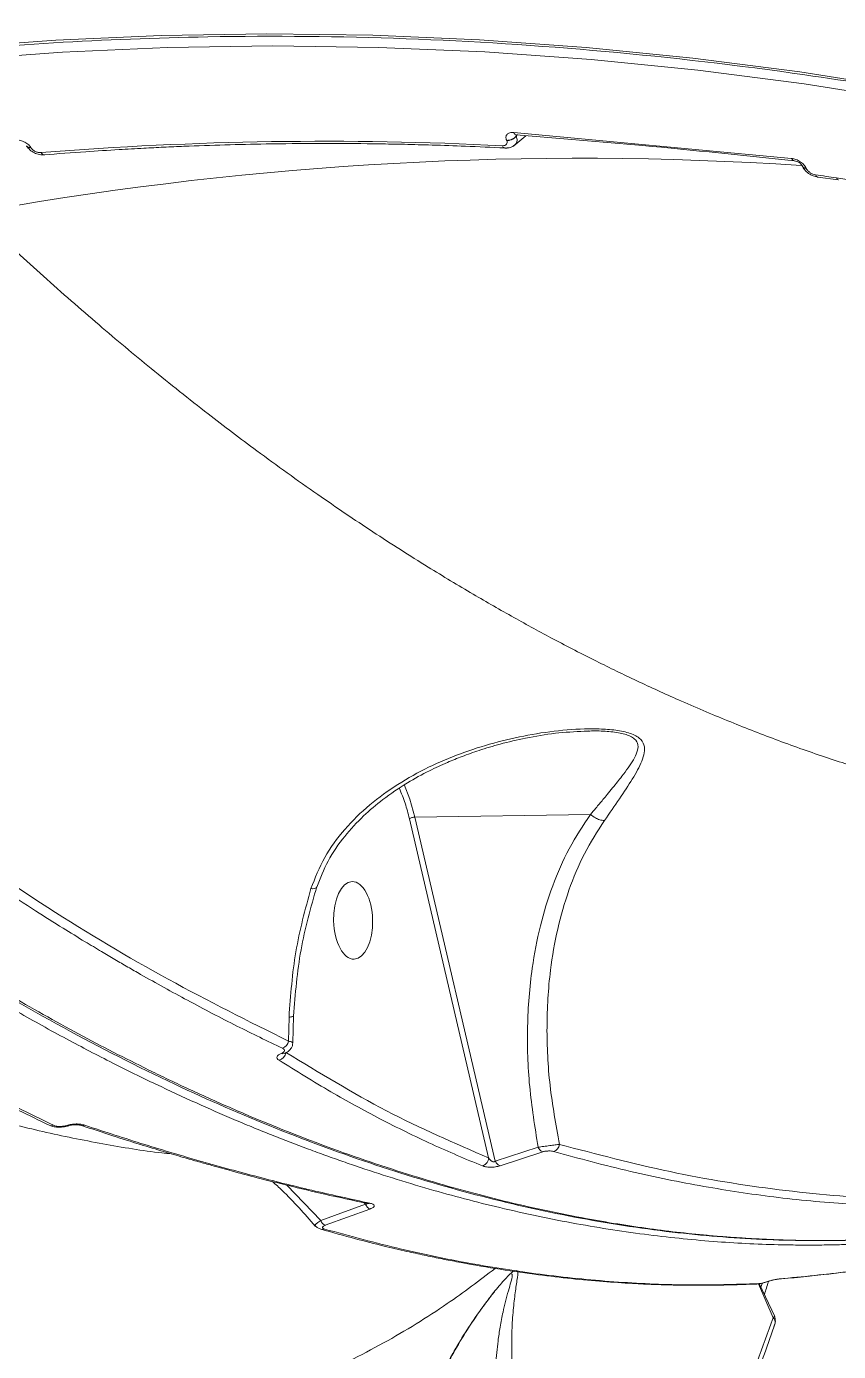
# Model space of a CAD drawing. Header units: millimetres. Extents: x -5609 to 5139, y -3980 to 3221.
# Drawn here: x 2382.1 to 2479.6, y 654.7 to 813.9 of the extents above; entities that cross this region are included whole.
import ezdxf

# ---------------------------------------------------------------- set-up
doc = ezdxf.new("R2010")
doc.units = ezdxf.units.MM
doc.layers.add('DIKOM_ОБЪЕКТ', color=7, linetype='Continuous')
doc.layers.add('DIKOM_РАЗМЕР_ОБЪЕКТА', color=7, linetype='Continuous')

# ---------------------------------------------------------------- blocks, each defined once
blk = doc.blocks.new('A$Cc336a1e3')
at = {"color": 7, "linetype": 'Continuous', "lineweight": 15}
for p, q in [((5260.78, 2074.06), (5294.14, 2070.95)), ((5261.07, 2073.79), (5261.08, 2073.78)), ((5202.26, 2072.44), (5202.27, 2072.42)), ((5202.78, 2072.27), (5202.79, 2072.25)), ((5259.75, 2072.2), (5259.93, 2072.2)), ((5259.93, 2073.1), (5259.93, 2073.12)), ((5260.8, 2072.46), (5262.25, 2073.68)), ((5261.1, 2073.63), (5261.09, 2073.65)), ((5295.41, 2070.08), (5295.41, 2070.06)), ((5295.91, 2069.77), (5295.91, 2069.75)), ((5297.27, 2068.71), (5299.78, 2068.36)), ((5269.25, 2002.15), (5269.76, 2002.19)), ((5269.25, 2002.15), (5269.73, 2002.16)), ((5257.76, 1950.89), (5248.25, 1991.63)), ((5248.91, 1991.83), (5269.99, 1992.15)), ((5248.91, 1991.83), (5258.56, 1950.51)), ((5233.79, 1967.8), (5233.74, 1964.92)), ((5234.25, 1964.71), (5234.32, 1967.93)), ((5263.71, 1952.18), (5258.56, 1950.51)), ((5264.27, 1951.62), (5259.14, 1949.95)), ((5242.97, 1945.32), (5237.6, 1943.36)), ((5243.51, 1944.75), (5238.15, 1942.8)), ((5292.12, 1931.83), (5290.27, 1935.8)), ((5292.66, 1936.36), (5292.44, 1936.31))]:
    blk.add_line(p, q, dxfattribs=at)
at = {"color": 8, "linetype": 'Continuous', "lineweight": 15}
for p, q in [((5261.09, 2073.65), (5261.25, 2073.84)), ((5237.6, 1943.36), (5233.51, 1947.62)), ((5242.97, 1945.32), (5242.83, 1945.49)), ((5290.19, 1935.77), (5291.95, 1931.7)), ((5290.64, 1935.87), (5290.47, 1935.37))]:
    blk.add_line(p, q, dxfattribs=at)
at = {"color": 7, "linetype": 'Continuous', "lineweight": 15, "flags": 128}
for points in [[(5359.29, 2067.58), (5346.5, 2071.05), (5333.69, 2074.17), (5320.85, 2076.92), (5308, 2079.31), (5295.15, 2081.33), (5282.3, 2082.98), (5269.47, 2084.27), (5256.66, 2085.19), (5243.87, 2085.74), (5231.13, 2085.92), (5218.43, 2085.73), (5205.79, 2085.17), (5193.22, 2084.24), (5180.71, 2082.94), (5168.28, 2081.28), (5155.95, 2079.25), (5143.7, 2076.85), (5131.57, 2074.09), (5119.54, 2070.96), (5107.64, 2067.48), (5095.86, 2063.64)], [(5359.62, 2066.19), (5346.87, 2069.65), (5334.09, 2072.76), (5321.3, 2075.5), (5308.49, 2077.88), (5295.67, 2079.89), (5282.87, 2081.55), (5270.07, 2082.83), (5257.3, 2083.74), (5244.55, 2084.29), (5231.85, 2084.47), (5219.19, 2084.28), (5206.59, 2083.72), (5194.05, 2082.8), (5181.58, 2081.5), (5169.19, 2079.84), (5156.89, 2077.82), (5144.69, 2075.43), (5132.58, 2072.67), (5120.6, 2069.56), (5108.73, 2066.09), (5096.98, 2062.26)]]:
    blk.add_lwpolyline(points, dxfattribs=at)
at = {"color": 8, "linetype": 'Continuous', "lineweight": 15, "flags": 128}
blk.add_lwpolyline([(5247.63, 1995.74), (5248.3, 1993.98), (5248.91, 1991.83)], dxfattribs=at)
at = {"color": 8, "linetype": 'Continuous', "lineweight": 15}
for centre, radius, start, end in [((5202.66, 2072.77), 0.513, 219.1628, 282.9886), ((5202.67, 2072.75), 0.514, 219.1248, 282.976), ((5259.86, 2072.65), 0.471, 201.2635, 249.4033), ((5268.72, 1664.54), 406.43, 86.2496, 100.0485), ((5295.92, 2070.35), 0.584, 208.0319, 268.4162), ((5295.93, 2070.33), 0.583, 207.8056, 268.4297), ((5233.06, 1963.84), 0.437, 245.5445, 287.875), ((5205.24, 1955.38), 0.618, 247.1251, 293.0731), ((5243.27, 1945.94), 0.529, 251.2418, 294.9023), ((5237.81, 1942.95), 0.645, 251.8698, 292.5647), ((5289.85, 1936.41), 0.682, 261.9866, 292.2253), ((5291.32, 1931.14), 0.845, 353.2543, 42.0696)]:
    blk.add_arc(centre, radius, start, end, dxfattribs=at)
at = {"color": 7, "linetype": 'Continuous', "lineweight": 15}
for centre, radius, start, end in [((5238.04, 1649.38), 423.63, 87.1076, 94.6069), ((5259.77, 2072.48), 0.283, 255.2639, 272.6973), ((5236.79, 1626.44), 446.61, 81.9223, 82.2483), ((5232.57, 1965.17), 1.19, 290.9477, 347.5355), ((5232.27, 1963.74), 1.16, 285.6212, 351.1045), ((5265.18, 1952.67), 1.09, 290.7775, 352.1302), ((5238.6, 1943.78), 1.08, 202.6772, 245.2757), ((5291.43, 1931.14), 0.738, 322.834, 352.1792)]:
    blk.add_arc(centre, radius, start, end, dxfattribs=at)
blk.add_ellipse((5241.49, 1979.42), major_axis=(-0.12, 4.66), ratio=0.503355, dxfattribs=at)
for points, knots in [([(5096.32, 2063.35), (5097.89, 2063.88), (5100.77, 2064.86), (5104.72, 2066.14), (5107.9, 2067.13), (5110.5, 2067.93), (5115.08, 2069.3), (5124.36, 2071.93), (5137.95, 2075.31), (5153.6, 2078.54), (5169.76, 2081.26), (5187.05, 2083.44), (5205.47, 2084.96), (5225.73, 2085.75), (5247.82, 2085.54), (5271.73, 2084.01), (5293, 2081.52), (5311.57, 2078.53), (5323.67, 2076.15), (5331.98, 2074.32), (5336.38, 2073.32), (5340.25, 2072.39), (5344.03, 2071.46), (5348.2, 2070.39), (5353.47, 2068.99), (5357.35, 2067.9), (5359.47, 2067.3)], [0, 0, 0, 0, 0.019188, 0.035162, 0.047913, 0.057571, 0.066531, 0.103036, 0.168829, 0.227573, 0.286318, 0.356251, 0.426185, 0.49612, 0.585125, 0.67413, 0.763137, 0.821885, 0.880633, 0.897867, 0.914468, 0.929658, 0.941078, 0.956617, 0.976264, 1, 1, 1, 1]), ([(5259.93, 2073.12), (5259.9, 2073.19), (5259.85, 2073.33), (5259.83, 2073.58), (5259.95, 2073.85), (5260.28, 2074.06), (5260.61, 2074.06), (5260.78, 2074.06)], [0, 0, 0, 0, 0.125528, 0.251202, 0.500877, 0.750449, 1, 1, 1, 1]), ([(5200.84, 2073.17), (5201.02, 2073.17), (5201.36, 2073.17), (5201.94, 2072.98), (5202.36, 2072.72), (5202.63, 2072.47), (5202.73, 2072.33), (5202.78, 2072.27)], [0, 0, 0, 0, 0.249624, 0.499132, 0.748854, 0.874454, 1, 1, 1, 1]), ([(5202.27, 2072.42), (5202.4, 2072.27), (5202.64, 2071.96), (5203.2, 2071.6), (5203.83, 2071.38), (5204.23, 2071.37), (5204.43, 2071.37)], [0, 0, 0, 0, 0.250194, 0.500545, 0.750639, 1, 1, 1, 1]), ([(5204.02, 2071.65), (5203.91, 2071.65), (5203.68, 2071.65), (5203.32, 2071.78), (5202.99, 2071.99), (5202.86, 2072.16), (5202.79, 2072.25)], [0, 0, 0, 0, 0.249789, 0.49975, 0.749836, 1, 1, 1, 1]), ([(5204.35, 2071.38), (5206.02, 2071.51), (5209.03, 2071.74), (5213.03, 2071.99), (5216.15, 2072.17), (5218.75, 2072.3), (5223.64, 2072.51), (5229.83, 2072.69), (5237.17, 2072.76), (5241.85, 2072.74), (5245.3, 2072.69), (5247.9, 2072.64), (5251.2, 2072.55), (5255.21, 2072.42), (5258.12, 2072.28), (5259.69, 2072.21)], [0, 0, 0, 0, 0.091662, 0.164477, 0.218437, 0.261744, 0.305946, 0.484371, 0.59812, 0.703087, 0.737353, 0.78402, 0.843356, 0.915353, 1, 1, 1, 1]), ([(5259.93, 2073.1), (5259.96, 2073.01), (5260.02, 2072.84), (5259.93, 2072.63), (5259.73, 2072.49), (5259.53, 2072.48), (5259.42, 2072.48)], [0, 0, 0, 0, 0.250572, 0.500802, 0.750802, 1, 1, 1, 1]), ([(5259.93, 2073.12), (5260.03, 2073.12), (5260.24, 2073.12), (5260.57, 2073.24), (5260.88, 2073.41), (5261.02, 2073.57), (5261.09, 2073.65)], [0, 0, 0, 0, 0.242465, 0.500121, 0.757767, 1, 1, 1, 1]), ([(5261.1, 2073.63), (5261.03, 2073.55), (5260.89, 2073.4), (5260.58, 2073.22), (5260.24, 2073.1), (5260.04, 2073.1), (5259.93, 2073.1)], [0, 0, 0, 0, 0.242271, 0.499959, 0.757655, 1, 1, 1, 1]), ([(5259.93, 2072.2), (5259.97, 2072.21), (5260.13, 2072.21), (5260.39, 2072.27), (5260.69, 2072.39), (5260.85, 2072.52), (5260.93, 2072.58)], [0, 0, 0, 0, 0.121985, 0.405428, 0.697499, 1, 1, 1, 1]), ([(5261.09, 2073.78), (5266.16, 2073.37), (5277.35, 2072.46), (5288.41, 2071.3), (5294.46, 2070.67)], [0, 0, 0, 0, 0.452482, 1, 1, 1, 1]), ([(5294.14, 2070.95), (5294.32, 2070.92), (5294.67, 2070.85), (5295.21, 2070.57), (5295.58, 2070.25), (5295.8, 2069.98), (5295.87, 2069.84), (5295.91, 2069.77)], [0, 0, 0, 0, 0.249542, 0.499108, 0.748821, 0.874477, 1, 1, 1, 1]), ([(5294.45, 2070.67), (5294.55, 2070.65), (5294.71, 2070.62), (5294.91, 2070.53), (5295.05, 2070.45), (5295.17, 2070.36), (5295.28, 2070.27), (5295.36, 2070.17), (5295.39, 2070.11), (5295.41, 2070.08)], [0, 0, 0, 0, 0.261802, 0.390082, 0.516815, 0.640595, 0.762639, 0.882375, 1, 1, 1, 1]), ([(5295.41, 2070.06), (5295.51, 2069.9), (5295.69, 2069.57), (5296.18, 2069.14), (5296.75, 2068.82), (5297.12, 2068.74), (5297.31, 2068.7)], [0, 0, 0, 0, 0.255112, 0.507033, 0.755568, 1, 1, 1, 1]), ([(5297.03, 2068.97), (5296.92, 2069), (5296.69, 2069.05), (5296.35, 2069.24), (5296.07, 2069.48), (5295.96, 2069.66), (5295.91, 2069.75)], [0, 0, 0, 0, 0.249777, 0.499773, 0.749842, 1, 1, 1, 1]), ([(5299.55, 2068.62), (5301.51, 2068.29), (5305.42, 2067.61), (5311.48, 2065.82), (5317.55, 2063.49), (5323.55, 2060.62), (5329.39, 2057.28), (5334.97, 2053.56), (5340.22, 2049.54), (5345.05, 2045.3), (5349.4, 2040.94), (5353.18, 2036.56), (5356.41, 2032.23), (5358.01, 2029.49), (5358.81, 2028.12)], [0, 0, 0, 0, 0.08342, 0.166601, 0.249543, 0.333043, 0.416016, 0.499512, 0.582694, 0.665941, 0.749582, 0.832832, 0.91629, 1, 1, 1, 1]), ([(5096.48, 2062.28), (5097.83, 2060.64), (5100.34, 2057.59), (5103.87, 2053.43), (5106.86, 2049.97), (5109.31, 2047.17), (5113.32, 2042.67), (5118.89, 2036.6), (5126.22, 2028.96), (5132.71, 2022.5), (5138.56, 2016.91), (5143.84, 2012.03), (5149.23, 2007.23), (5154.39, 2002.8), (5159.27, 1998.75), (5163.98, 1994.97), (5168.85, 1991.2), (5173.8, 1987.51), (5178.71, 1984), (5183.58, 1980.64), (5188.44, 1977.42), (5196.14, 1972.53), (5206.69, 1966.38), (5219.66, 1959.79), (5232.19, 1954.32), (5244.25, 1949.89), (5256.22, 1946.33), (5268.1, 1943.64), (5279.57, 1941.88), (5290.63, 1940.98), (5301.26, 1940.88), (5310.52, 1941.47), (5318.42, 1942.48), (5323.39, 1943.37), (5326.71, 1944.08), (5328.51, 1944.48), (5329.77, 1944.78), (5330.41, 1944.94)], [0, 0, 0, 0, 0.018279, 0.03409, 0.047393, 0.058163, 0.066759, 0.100533, 0.131376, 0.162219, 0.18425, 0.206329, 0.229452, 0.252492, 0.271417, 0.290827, 0.311554, 0.332187, 0.352492, 0.372549, 0.392629, 0.41272, 0.467831, 0.522914, 0.572994, 0.623074, 0.673158, 0.723252, 0.77346, 0.820236, 0.866987, 0.91374, 0.9446, 0.97491, 0.982586, 0.991069, 1, 1, 1, 1]), ([(5271.67, 1991.41), (5272.29, 1992.3), (5273.52, 1994.07), (5275.08, 1996.43), (5276.08, 1998.23), (5276.51, 1999.57), (5276.51, 2000.52), (5275.96, 2001.37), (5274.65, 2001.99), (5272.82, 2002.33), (5270.16, 2002.49), (5266.67, 2002.32), (5262.49, 2001.73), (5258.38, 2000.79), (5254.38, 1999.51), (5250.52, 1997.87), (5246.84, 1995.84), (5243.42, 1993.37), (5240.42, 1990.44), (5237.91, 1987.05), (5236.92, 1984.51), (5236.42, 1983.24)], [0, 0, 0, 0, 0.062008, 0.123902, 0.186596, 0.218119, 0.250064, 0.282247, 0.314545, 0.346904, 0.379056, 0.442147, 0.50489, 0.567396, 0.629215, 0.690881, 0.752989, 0.814755, 0.876602, 0.938107, 1, 1, 1, 1]), ([(5237.14, 1983.4), (5237.54, 1984.47), (5238.36, 1986.63), (5240.37, 1989.5), (5242.63, 1991.94), (5245.17, 1994.08), (5247.83, 1995.88), (5250.45, 1997.33), (5252.66, 1998.35), (5254.65, 1999.16), (5256.76, 1999.91), (5259.3, 2000.67), (5262.36, 2001.38), (5265.75, 2001.96), (5268.1, 2002.09), (5269.25, 2002.15)], [0, 0, 0, 0, 0.089079, 0.180228, 0.264821, 0.341457, 0.431788, 0.507667, 0.568316, 0.615946, 0.670627, 0.737795, 0.817796, 0.909948, 1, 1, 1, 1]), ([(5248.91, 1991.83), (5248.86, 1991.83), (5248.74, 1991.82), (5248.54, 1991.77), (5248.36, 1991.71), (5248.29, 1991.66), (5248.25, 1991.63)], [0, 0, 0, 0, 0.250043, 0.499896, 0.749997, 1, 1, 1, 1]), ([(5269.99, 1992.15), (5269.11, 1990.81), (5267.34, 1988.13), (5265.37, 1983.6), (5263.89, 1978.79), (5262.81, 1973.15), (5262.32, 1966.71), (5262.53, 1959.5), (5263.32, 1954.62), (5263.71, 1952.18)], [0, 0, 0, 0, 0.125388, 0.249997, 0.375295, 0.501006, 0.668186, 0.834217, 1, 1, 1, 1]), ([(5266.26, 1952.52), (5265.84, 1954.89), (5264.99, 1959.63), (5264.65, 1966.64), (5265.02, 1972.92), (5265.97, 1978.41), (5267.33, 1983.09), (5269.16, 1987.5), (5270.84, 1990.11), (5271.67, 1991.41)], [0, 0, 0, 0, 0.166098, 0.332293, 0.499967, 0.62569, 0.750867, 0.875153, 1, 1, 1, 1]), ([(5270, 1992.15), (5270, 1992.15), (5270, 1992.15), (5270, 1992.15), (5269.99, 1992.15), (5269.99, 1992.15)], [0, 0, 0, 0, 0.213678, 0.440639, 1, 1, 1, 1]), ([(5270, 1992.15), (5270.2, 1992), (5270.54, 1991.73), (5271.14, 1991.48), (5271.49, 1991.44), (5271.67, 1991.41)], [0, 0, 0, 0, 0.370485, 0.657949, 1, 1, 1, 1]), ([(5233, 1964.06), (5231.18, 1964.94), (5227.38, 1966.77), (5221.71, 1969.74), (5217.59, 1972.01), (5215.2, 1973.38), (5214.43, 1973.82), (5213.65, 1974.27), (5212.87, 1974.73), (5212.08, 1975.2), (5210.89, 1975.91), (5209.08, 1976.99), (5206.43, 1978.62), (5203.14, 1980.69), (5199.2, 1983.26), (5194.62, 1986.35), (5191.35, 1988.67), (5189.61, 1989.9)], [0, 0, 0, 0, 0.125696, 0.262518, 0.392123, 0.409733, 0.42749, 0.445396, 0.463449, 0.48165, 0.499998, 0.545846, 0.606684, 0.68252, 0.773352, 0.879178, 1, 1, 1, 1]), ([(5233.74, 1964.92), (5228.92, 1967.32), (5219.29, 1972.12), (5204.82, 1980.74), (5195.22, 1987.4), (5190.42, 1990.73)], [0, 0, 0, 0, 0.33351, 0.666498, 1, 1, 1, 1]), ([(5236.42, 1983.24), (5235.74, 1980.74), (5234.37, 1975.73), (5233.98, 1970.44), (5233.79, 1967.8)], [0, 0, 0, 0, 0.499774, 1, 1, 1, 1]), ([(5234.32, 1967.93), (5234.54, 1970.6), (5234.98, 1975.94), (5236.42, 1980.98), (5237.13, 1983.5)], [0, 0, 0, 0, 0.500438, 1, 1, 1, 1]), ([(5161.61, 1980.75), (5162.93, 1979.81), (5165.31, 1978.12), (5168.46, 1975.95), (5170.92, 1974.29), (5172.96, 1972.94), (5176.8, 1970.44), (5181.67, 1967.41), (5187.42, 1964.03), (5191.08, 1961.98), (5193.77, 1960.51), (5195.8, 1959.43), (5198.38, 1958.08), (5201.51, 1956.5), (5203.78, 1955.41), (5205, 1954.81)], [0, 0, 0, 0, 0.091759, 0.164602, 0.218586, 0.261868, 0.306039, 0.484359, 0.598047, 0.702921, 0.737193, 0.783864, 0.8432, 0.915233, 1, 1, 1, 1]), ([(5162.11, 1980.74), (5163.86, 1979.5), (5167.12, 1977.18), (5171.7, 1974.08), (5175.48, 1971.61), (5178.51, 1969.69), (5180.41, 1968.51), (5181.54, 1967.82), (5182.05, 1967.51), (5182.53, 1967.22), (5182.97, 1966.95), (5183.39, 1966.7), (5186.29, 1964.96), (5191.47, 1961.98), (5198.71, 1958.11), (5203.3, 1955.88), (5205.49, 1954.82)], [0, 0, 0, 0, 0.120823, 0.226649, 0.317482, 0.382192, 0.436322, 0.448748, 0.460452, 0.47143, 0.481682, 0.491206, 0.500006, 0.682433, 0.849097, 1, 1, 1, 1]), ([(5232.88, 1963.44), (5232.93, 1963.46), (5233.03, 1963.5), (5233.18, 1963.6), (5233.27, 1963.74), (5233.23, 1963.92), (5233.08, 1964.01), (5233, 1964.06)], [0, 0, 0, 0, 0.124844, 0.250292, 0.499844, 0.749598, 1, 1, 1, 1]), ([(5233.19, 1963.42), (5233.36, 1963.5), (5233.69, 1963.65), (5234.02, 1964), (5234.21, 1964.35), (5234.23, 1964.59), (5234.24, 1964.71)], [0, 0, 0, 0, 0.288876, 0.559745, 0.798811, 1, 1, 1, 1]), ([(5232.59, 1962.62), (5232.5, 1962.69), (5232.34, 1962.82), (5232.33, 1963.05), (5232.49, 1963.27), (5232.75, 1963.38), (5232.88, 1963.44)], [0, 0, 0, 0, 0.249714, 0.500131, 0.750425, 1, 1, 1, 1]), ([(5257.01, 1949.93), (5255, 1950.77), (5250.88, 1952.5), (5244.81, 1955.5), (5238.68, 1958.84), (5234.66, 1961.34), (5232.59, 1962.62)], [0, 0, 0, 0, 0.244038, 0.500004, 0.742265, 1, 1, 1, 1]), ([(5257.76, 1950.89), (5253.66, 1952.67), (5245.46, 1956.22), (5237.43, 1961.12), (5233.42, 1963.56)], [0, 0, 0, 0, 0.5, 1, 1, 1, 1]), ([(5204.99, 1954.82), (5205.13, 1954.76), (5205.43, 1954.65), (5206.01, 1954.58), (5206.55, 1954.59), (5207.01, 1954.66), (5207.23, 1954.72), (5207.34, 1954.75)], [0, 0, 0, 0, 0.215187, 0.448882, 0.706409, 0.847274, 1, 1, 1, 1]), ([(5205.49, 1954.82), (5205.59, 1954.78), (5205.8, 1954.7), (5206.24, 1954.66), (5206.61, 1954.69), (5206.9, 1954.74), (5207.03, 1954.77), (5207.09, 1954.79)], [0, 0, 0, 0, 0.250076, 0.500203, 0.749587, 0.874011, 1, 1, 1, 1]), ([(5207.09, 1954.79), (5207.27, 1954.84), (5207.62, 1954.94), (5208.22, 1954.98), (5208.79, 1954.95), (5209.1, 1954.86), (5209.26, 1954.82)], [0, 0, 0, 0, 0.249865, 0.499355, 0.749614, 1, 1, 1, 1]), ([(5207.34, 1954.75), (5207.42, 1954.77), (5207.56, 1954.82), (5207.87, 1954.87), (5208.25, 1954.88), (5208.63, 1954.85), (5208.8, 1954.81), (5208.88, 1954.78)], [0, 0, 0, 0, 0.147382, 0.291836, 0.561131, 0.799617, 1, 1, 1, 1]), ([(5208.85, 1954.8), (5210.11, 1954.38), (5212.48, 1953.59), (5215.78, 1952.55), (5218.6, 1951.69), (5220.94, 1951), (5222.85, 1950.45), (5224.79, 1949.91), (5227.13, 1949.26), (5230.19, 1948.45), (5233.92, 1947.51), (5238.3, 1946.47), (5241.43, 1945.8), (5243.1, 1945.44)], [0, 0, 0, 0, 0.108956, 0.204137, 0.285571, 0.353277, 0.407268, 0.452486, 0.522281, 0.611905, 0.721371, 0.850717, 1, 1, 1, 1]), ([(5209.26, 1954.82), (5211.66, 1954.03), (5216.36, 1952.5), (5223.3, 1950.44), (5230.13, 1948.57), (5236.87, 1946.89), (5241.31, 1945.93), (5243.49, 1945.46)], [0, 0, 0, 0, 0.207423, 0.404948, 0.603814, 0.805721, 1, 1, 1, 1]), ([(5263.71, 1952.18), (5263.93, 1952.21), (5264.37, 1952.27), (5265.11, 1952.37), (5265.78, 1952.46), (5266.1, 1952.5), (5266.26, 1952.52)], [0, 0, 0, 0, 0.257786, 0.516044, 0.764743, 1, 1, 1, 1]), ([(5264.27, 1951.62), (5264.22, 1951.64), (5264.11, 1951.68), (5263.96, 1951.81), (5263.82, 1951.97), (5263.75, 1952.12), (5263.71, 1952.18)], [0, 0, 0, 0, 0.246144, 0.499895, 0.753723, 1, 1, 1, 1]), ([(5264.27, 1951.62), (5264.32, 1951.64), (5264.42, 1951.67), (5264.6, 1951.7), (5264.78, 1951.72), (5265.03, 1951.73), (5265.32, 1951.72), (5265.49, 1951.68), (5265.57, 1951.66)], [0, 0, 0, 0, 0.126864, 0.250701, 0.37458, 0.500363, 0.750159, 1, 1, 1, 1]), ([(5317.61, 1945.2), (5314.89, 1945.11), (5309.36, 1944.93), (5300.81, 1945.29), (5292.21, 1946.1), (5283.52, 1947.42), (5274.71, 1949.19), (5268.65, 1950.82), (5265.57, 1951.66)], [0, 0, 0, 0, 0.162231, 0.328898, 0.5, 0.659991, 0.826656, 1, 1, 1, 1]), ([(5318.23, 1946.06), (5314.02, 1945.96), (5305.61, 1945.77), (5292.68, 1946.92), (5279.58, 1949.01), (5270.7, 1951.35), (5266.26, 1952.52)], [0, 0, 0, 0, 0.25035, 0.500004, 0.749658, 1, 1, 1, 1]), ([(5257.01, 1949.93), (5257.1, 1949.96), (5257.29, 1950.03), (5257.53, 1950.27), (5257.71, 1950.56), (5257.75, 1950.78), (5257.76, 1950.89)], [0, 0, 0, 0, 0.242839, 0.499985, 0.757247, 1, 1, 1, 1]), ([(5259.14, 1949.95), (5259.05, 1949.93), (5258.88, 1949.87), (5258.57, 1949.82), (5258.26, 1949.78), (5257.84, 1949.77), (5257.37, 1949.81), (5257.13, 1949.89), (5257.01, 1949.93)], [0, 0, 0, 0, 0.125801, 0.250766, 0.376196, 0.501215, 0.751258, 1, 1, 1, 1]), ([(5257.76, 1950.89), (5257.85, 1950.76), (5257.96, 1950.6), (5258.19, 1950.45), (5258.3, 1950.42), (5258.39, 1950.42), (5258.46, 1950.43), (5258.52, 1950.47), (5258.55, 1950.5), (5258.56, 1950.51)], [0, 0, 0, 0, 0.498288, 0.639309, 0.748961, 0.808076, 0.866359, 0.928917, 1, 1, 1, 1]), ([(5259.14, 1949.95), (5259.08, 1949.97), (5258.98, 1950.01), (5258.82, 1950.14), (5258.68, 1950.3), (5258.6, 1950.44), (5258.56, 1950.51)], [0, 0, 0, 0, 0.246179, 0.49994, 0.753687, 1, 1, 1, 1]), ([(5231.82, 1948.05), (5232.2, 1947.7), (5234.02, 1946.03), (5235.65, 1944.18), (5236.95, 1942.71)], [0, 0, 0, 0, 0.208476, 1, 1, 1, 1]), ([(4984.9, 1945.39), (4987.94, 1944.19), (4994.16, 1941.73), (5003.31, 1938.32), (5012.62, 1935), (5021.46, 1932.02), (5030.71, 1929.06), (5039.78, 1926.33), (5049.12, 1923.7), (5057.52, 1921.5), (5065.07, 1919.65), (5071.74, 1918.12), (5078.25, 1916.72), (5084.7, 1915.43), (5091.21, 1914.23), (5098, 1913.08), (5105.11, 1912), (5112.52, 1911.02), (5119.76, 1910.2), (5128.93, 1909.34), (5139.81, 1908.64), (5152.31, 1908.33), (5164.42, 1908.53), (5176.13, 1909.24), (5188.41, 1910.58), (5201.06, 1912.69), (5213.86, 1915.78), (5225.88, 1919.6), (5233.18, 1922.8), (5236.82, 1924.39)], [0, 0, 0, 0, 0.030637, 0.062753, 0.092642, 0.125146, 0.152796, 0.18737, 0.218474, 0.249606, 0.274966, 0.297883, 0.320132, 0.344341, 0.367093, 0.39061, 0.418357, 0.445415, 0.473262, 0.5, 0.550099, 0.599906, 0.649621, 0.699395, 0.749371, 0.812175, 0.874747, 0.937631, 1, 1, 1, 1]), ([(5243.51, 1944.75), (5243.46, 1944.77), (5243.36, 1944.81), (5243.22, 1944.95), (5243.08, 1945.12), (5243.01, 1945.26), (5242.97, 1945.32)], [0, 0, 0, 0, 0.246183, 0.500107, 0.753851, 1, 1, 1, 1]), ([(5243.49, 1945.46), (5243.63, 1945.42), (5243.89, 1945.35), (5244.04, 1945.2), (5244.02, 1945.06), (5243.92, 1944.95), (5243.75, 1944.85), (5243.59, 1944.78), (5243.51, 1944.75)], [0, 0, 0, 0, 0.250737, 0.500352, 0.625494, 0.75054, 0.875362, 1, 1, 1, 1]), ([(5236.95, 1942.73), (5236.99, 1942.69), (5237.08, 1942.61), (5237.24, 1942.49), (5237.42, 1942.39), (5237.56, 1942.35), (5237.63, 1942.32)], [0, 0, 0, 0, 0.25506, 0.504691, 0.752157, 1, 1, 1, 1]), ([(5237.61, 1942.33), (5238.99, 1941.94), (5241.54, 1941.23), (5244.98, 1940.36), (5247.74, 1939.71), (5249.98, 1939.22), (5251.96, 1938.8), (5254.81, 1938.24), (5258.59, 1937.58), (5263.03, 1936.93), (5267.2, 1936.43), (5270.98, 1936.08), (5274.03, 1935.87), (5276.59, 1935.73), (5278.99, 1935.64), (5282.02, 1935.58), (5285.69, 1935.59), (5288.33, 1935.68), (5289.75, 1935.74)], [0, 0, 0, 0, 0.077822, 0.142473, 0.19401, 0.233028, 0.269214, 0.306078, 0.395043, 0.484355, 0.560133, 0.634778, 0.702846, 0.73712, 0.78379, 0.843129, 0.915179, 1, 1, 1, 1]), ([(5238.05, 1942.35), (5237.99, 1942.38), (5237.85, 1942.42), (5237.8, 1942.52), (5237.83, 1942.61), (5237.9, 1942.67), (5238, 1942.74), (5238.1, 1942.78), (5238.15, 1942.8)], [0, 0, 0, 0, 0.250521, 0.500437, 0.626387, 0.750213, 0.873687, 1, 1, 1, 1]), ([(5238.05, 1942.35), (5241.14, 1941.51), (5247.19, 1939.86), (5256, 1938.07), (5264.7, 1936.74), (5273.3, 1935.91), (5281.85, 1935.54), (5287.38, 1935.7), (5290.11, 1935.78)], [0, 0, 0, 0, 0.173343, 0.340009, 0.5, 0.6711, 0.837766, 1, 1, 1, 1]), ([(5292.66, 1936.36), (5295.49, 1936.63), (5301.12, 1937.17), (5309.3, 1938.46), (5314.56, 1939.64), (5317.19, 1940.23)], [0, 0, 0, 0, 0.334784, 0.667726, 1, 1, 1, 1]), ([(5292.58, 1936.34), (5293.58, 1936.43), (5295.52, 1936.59), (5298.18, 1936.89), (5300.42, 1937.16), (5302.2, 1937.4), (5303.97, 1937.66), (5306.15, 1938), (5309.11, 1938.52), (5312.24, 1939.13), (5314.36, 1939.61), (5315.27, 1939.82)], [0, 0, 0, 0, 0.12896, 0.247512, 0.34461, 0.420271, 0.479869, 0.577903, 0.709565, 0.874884, 1, 1, 1, 1]), ([(5289.98, 1935.74), (5290.04, 1935.75), (5290.18, 1935.76), (5290.49, 1935.82), (5290.86, 1935.91), (5291.1, 1935.99), (5291.22, 1936.02)], [0, 0, 0, 0, 0.176409, 0.455109, 0.728807, 1, 1, 1, 1]), ([(5291.17, 1936.02), (5291.07, 1935.99), (5290.87, 1935.93), (5290.58, 1935.85), (5290.3, 1935.8), (5290.17, 1935.79), (5290.11, 1935.78)], [0, 0, 0, 0, 0.250544, 0.500231, 0.750179, 1, 1, 1, 1]), ([(5290.88, 1934.49), (5291.04, 1935), (5291.21, 1935.53), (5291.37, 1936.06), (5291.38, 1936.08)], [0, 0, 0, 0, 0.962457, 1, 1, 1, 1]), ([(5291.17, 1936.02), (5291.31, 1936.06), (5291.58, 1936.14), (5291.99, 1936.25), (5292.37, 1936.32), (5292.57, 1936.35), (5292.66, 1936.36)], [0, 0, 0, 0, 0.250294, 0.500129, 0.750149, 1, 1, 1, 1]), ([(5291.22, 1936.02), (5291.33, 1936.06), (5291.56, 1936.13), (5291.91, 1936.22), (5292.22, 1936.28), (5292.37, 1936.3), (5292.45, 1936.31)], [0, 0, 0, 0, 0.253662, 0.504768, 0.753793, 1, 1, 1, 1]), ([(5247.94, 1911.25), (5248.2, 1912.82), (5248.68, 1915.78), (5249.98, 1919.85), (5251.37, 1923.26), (5252.82, 1926.2), (5254.38, 1928.98), (5255.88, 1931.34), (5257.26, 1933.27), (5258.06, 1934.35), (5258.44, 1934.79), (5258.46, 1934.82)], [0, 0, 0, 0, 0.183085, 0.343828, 0.483719, 0.601003, 0.714136, 0.846219, 0.918857, 0.995411, 1, 1, 1, 1]), ([(5291.95, 1931.7), (5290.68, 1928.16), (5288.13, 1921.07), (5283.06, 1911.23), (5277.15, 1901.92), (5272.41, 1896.29), (5270.03, 1893.47)], [0, 0, 0, 0, 0.250341, 0.499996, 0.749652, 1, 1, 1, 1]), ([(5283, 1910.38), (5283.19, 1910.71), (5283.68, 1911.57), (5284.42, 1912.92), (5285.21, 1914.4), (5285.92, 1915.81), (5286.59, 1917.17), (5287.23, 1918.52), (5287.94, 1920.06), (5288.78, 1921.99), (5289.81, 1924.47), (5290.98, 1927.53), (5291.75, 1929.81), (5292.16, 1931.04)], [0, 0, 0, 0, 0.051752, 0.132967, 0.205698, 0.276254, 0.343419, 0.407192, 0.476066, 0.568586, 0.686687, 0.830449, 1, 1, 1, 1]), ([(5292.16, 1931.03), (5292.17, 1931.08), (5292.2, 1931.21), (5292.2, 1931.43), (5292.17, 1931.66), (5292.13, 1931.77), (5292.1, 1931.83)], [0, 0, 0, 0, 0.157771, 0.439201, 0.718967, 1, 1, 1, 1])]:
    blk.add_open_spline(points, degree=3, knots=knots, dxfattribs=at)
at = {"color": 8, "linetype": 'Continuous', "lineweight": 15}
for points, knots in [([(5260.78, 2074.06), (5260.82, 2073.98), (5260.91, 2073.83), (5261.03, 2073.8), (5261.09, 2073.78)], [0, 0, 0, 0, 0.494507, 1, 1, 1, 1]), ([(5261.1, 2073.63), (5261.14, 2073.44), (5261.22, 2073.08), (5261.11, 2072.71), (5260.94, 2072.62), (5260.91, 2072.6)], [0, 0, 0, 0, 0.444528, 0.892761, 1, 1, 1, 1]), ([(5261.06, 2073.76), (5261.06, 2073.75), (5261.06, 2073.71), (5261.08, 2073.67), (5261.09, 2073.65)], [0, 0, 0, 0, 0.41454, 1, 1, 1, 1]), ([(5204.46, 2071.38), (5204.44, 2071.38), (5204.37, 2071.36), (5204.26, 2071.4), (5204.13, 2071.49), (5204.05, 2071.6), (5204.02, 2071.65)], [0, 0, 0, 0, 0.13757, 0.434764, 0.724951, 1, 1, 1, 1]), ([(5294.14, 2070.95), (5294.19, 2070.88), (5294.27, 2070.72), (5294.4, 2070.69), (5294.46, 2070.68)], [0, 0, 0, 0, 0.500347, 1, 1, 1, 1]), ([(5297.34, 2068.7), (5297.34, 2068.7), (5297.3, 2068.69), (5297.21, 2068.73), (5297.11, 2068.82), (5297.06, 2068.92), (5297.03, 2068.97)], [0, 0, 0, 0, 0.019441, 0.357293, 0.687185, 1, 1, 1, 1]), ([(5299.78, 2068.37), (5299.76, 2068.37), (5299.71, 2068.39), (5299.62, 2068.47), (5299.57, 2068.57), (5299.55, 2068.62)], [0, 0, 0, 0, 0.187047, 0.60449, 1, 1, 1, 1]), ([(5340.27, 1947.84), (5337.51, 1946.9), (5331.19, 1944.76), (5322.16, 1942.77), (5313.34, 1941.4), (5307.51, 1940.85), (5303.53, 1940.61), (5301.45, 1940.52), (5299.36, 1940.45), (5297.26, 1940.42), (5295.14, 1940.42), (5291.16, 1940.48), (5285.14, 1940.76), (5276.9, 1941.59), (5268.18, 1942.93), (5259.38, 1944.78), (5250.54, 1947.1), (5244.07, 1949.14), (5239.75, 1950.63), (5237.69, 1951.37), (5235.62, 1952.13), (5233.54, 1952.93), (5231.43, 1953.76), (5229.3, 1954.62), (5226.38, 1955.84), (5222.55, 1957.52), (5217.7, 1959.77), (5212.5, 1962.32), (5206.97, 1965.21), (5201.09, 1968.46), (5195.17, 1971.95), (5189.22, 1975.64), (5183.35, 1979.48), (5177.4, 1983.57), (5171.46, 1987.86), (5165.54, 1992.34), (5157.67, 1998.55), (5147.98, 2006.71), (5136.62, 2017.07), (5125.64, 2027.82), (5115.08, 2038.93), (5104.91, 2050.28), (5098.36, 2058.17), (5095.12, 2062.07)], [0, 0, 0, 0, 0.038018, 0.087168, 0.120054, 0.153293, 0.162057, 0.170846, 0.179659, 0.188496, 0.197358, 0.206243, 0.238419, 0.272182, 0.307531, 0.344466, 0.378283, 0.413328, 0.421365, 0.429463, 0.437624, 0.445846, 0.45413, 0.462477, 0.470885, 0.488561, 0.507556, 0.527869, 0.549501, 0.572453, 0.596722, 0.618911, 0.642254, 0.665597, 0.68894, 0.712283, 0.735625, 0.782296, 0.827924, 0.872508, 0.916048, 0.958546, 1, 1, 1, 1]), ([(5096.98, 2062.26), (5099.49, 2059.23), (5104.64, 2053.02), (5112.67, 2043.88), (5121.18, 2034.65), (5128.44, 2027.2), (5134.29, 2021.45), (5138.59, 2017.34), (5142.99, 2013.25), (5147.48, 2009.19), (5152.07, 2005.17), (5156.76, 2001.2), (5163.05, 1996.05), (5170.92, 1989.93), (5180.37, 1983.09), (5189.9, 1976.7), (5199.11, 1971.03), (5207.94, 1966.04), (5214.28, 1962.76), (5218.48, 1960.7), (5220.62, 1959.69), (5222.75, 1958.7), (5224.86, 1957.74), (5226.97, 1956.82), (5231.92, 1954.69), (5239.59, 1951.69), (5249.79, 1948.31), (5259.52, 1945.65), (5268.43, 1943.73), (5276.56, 1942.4), (5282.2, 1941.75), (5285.89, 1941.43), (5287.74, 1941.3), (5289.56, 1941.19), (5291.36, 1941.1), (5293.13, 1941.03), (5298.68, 1940.89), (5307.83, 1941.15), (5319.79, 1942.48), (5327.25, 1944.23), (5330.69, 1945.03)], [0, 0, 0, 0, 0.033937, 0.069536, 0.106795, 0.145717, 0.163733, 0.182084, 0.20077, 0.219791, 0.239147, 0.258838, 0.278864, 0.318032, 0.357201, 0.396369, 0.436089, 0.471162, 0.505527, 0.51441, 0.523244, 0.53203, 0.540767, 0.549455, 0.558095, 0.602312, 0.644857, 0.685728, 0.724925, 0.758035, 0.789848, 0.797967, 0.805996, 0.813937, 0.821789, 0.829551, 0.837225, 0.894898, 0.951588, 1, 1, 1, 1]), ([(5197.96, 2062.61), (5200.07, 2060.66), (5204.39, 2056.66), (5210.82, 2051.04), (5217.41, 2045.52), (5223.72, 2040.5), (5230.4, 2035.44), (5236.99, 2030.71), (5243.86, 2026.06), (5250.08, 2022.09), (5255.73, 2018.68), (5260.75, 2015.81), (5265.69, 2013.12), (5270.61, 2010.58), (5275.62, 2008.15), (5280.88, 2005.75), (5286.43, 2003.39), (5292.27, 2001.11), (5298.02, 1999.06), (5305.36, 1996.71), (5314.19, 1994.32), (5324.52, 1992.2), (5334.69, 1990.8), (5344.71, 1990.14), (5354.75, 1990.11), (5361.3, 1990.82), (5364.65, 1991.19)], [0, 0, 0, 0, 0.038217, 0.078277, 0.115562, 0.156106, 0.190595, 0.233723, 0.272523, 0.311355, 0.34299, 0.371575, 0.399329, 0.429527, 0.457907, 0.487241, 0.521853, 0.555606, 0.59034, 0.623694, 0.686186, 0.748316, 0.810328, 0.872416, 0.934755, 1, 1, 1, 1]), ([(5219.67, 1951.38), (5219.29, 1951.42), (5216.56, 1951.69), (5211.41, 1952.55), (5204.27, 1953.98), (5197.04, 1955.83), (5189.9, 1958), (5182.74, 1960.51), (5175.68, 1963.33), (5168.57, 1966.5), (5162.46, 1969.49), (5157.25, 1972.24), (5153.08, 1974.55), (5149.77, 1976.47), (5147.38, 1977.91), (5145.76, 1978.9), (5144.07, 1979.94), (5142.33, 1981.04), (5140.53, 1982.19), (5138.01, 1983.84), (5134.64, 1986.1), (5130.52, 1988.98), (5126.21, 1992.11), (5121.97, 1995.31), (5117.85, 1998.52), (5113.85, 2001.75), (5109.39, 2005.47), (5104.39, 2009.79), (5098.91, 2014.73), (5093.52, 2019.78), (5089.93, 2023.31), (5088.17, 2025.04)], [0, 0, 0, 0, 0.00895, 0.064119, 0.119722, 0.174305, 0.230183, 0.28281, 0.336997, 0.390039, 0.443556, 0.474623, 0.507397, 0.537449, 0.549184, 0.561369, 0.574004, 0.58709, 0.600625, 0.614611, 0.643891, 0.676746, 0.707765, 0.741549, 0.772962, 0.801424, 0.832582, 0.875114, 0.916082, 0.958907, 1, 1, 1, 1]), ([(5269.73, 2002.16), (5269.99, 2002.17), (5270.6, 2002.2), (5271.5, 2002.16), (5272.46, 2002.1), (5273.33, 2001.98), (5274.13, 2001.8), (5274.79, 2001.56), (5275.45, 2001.15), (5275.78, 2000.5), (5275.63, 1999.64), (5275.18, 1998.72), (5274.54, 1997.76), (5273.87, 1996.86), (5273.23, 1996.05), (5272.64, 1995.32), (5272.06, 1994.61), (5271.39, 1993.81), (5270.72, 1993.01), (5270.22, 1992.4), (5270, 1992.15)], [0, 0, 0, 0, 0.031225, 0.073981, 0.112494, 0.154195, 0.192114, 0.231332, 0.269968, 0.348169, 0.428179, 0.508896, 0.590709, 0.672444, 0.725021, 0.778552, 0.835707, 0.879612, 0.949018, 1, 1, 1, 1]), ([(5248.25, 1991.63), (5248.09, 1992.26), (5247.75, 1993.56), (5247.29, 1994.7), (5247.05, 1995.28)], [0, 0, 0, 0, 0.487482, 1, 1, 1, 1]), ([(5237.1, 1983.41), (5237.09, 1983.4), (5237.09, 1983.34), (5236.95, 1983.27), (5236.72, 1983.23), (5236.51, 1983.23), (5236.45, 1983.24), (5236.42, 1983.24)], [0, 0, 0, 0, 0.099626, 0.415685, 0.823333, 0.937744, 1, 1, 1, 1]), ([(5234.3, 1967.93), (5234.31, 1967.92), (5234.32, 1967.9), (5234.22, 1967.86), (5234.05, 1967.82), (5233.87, 1967.81), (5233.79, 1967.8)], [0, 0, 0, 0, 0.114006, 0.427059, 0.724098, 1, 1, 1, 1]), ([(5233.74, 1964.92), (5233.82, 1964.9), (5233.99, 1964.87), (5234.19, 1964.8), (5234.2, 1964.74), (5234.21, 1964.71)], [0, 0, 0, 0, 0.28689, 0.566561, 1, 1, 1, 1]), ([(5207.09, 1954.79), (5207.13, 1954.78), (5207.22, 1954.74), (5207.3, 1954.73), (5207.34, 1954.75), (5207.34, 1954.76)], [0, 0, 0, 0, 0.449981, 0.941336, 1, 1, 1, 1]), ([(5209.26, 1954.82), (5209.18, 1954.79), (5209.05, 1954.74), (5208.93, 1954.78), (5208.88, 1954.8)], [0, 0, 0, 0, 0.587501, 1, 1, 1, 1]), ([(5242.97, 1945.32), (5243, 1945.32), (5243.04, 1945.32), (5243.1, 1945.33), (5243.14, 1945.35), (5243.16, 1945.38), (5243.15, 1945.42), (5243.15, 1945.44)], [0, 0, 0, 0, 0.21084, 0.396671, 0.569589, 0.744831, 1, 1, 1, 1]), ([(5236.97, 1942.74), (5236.95, 1942.77), (5236.9, 1942.83), (5237.12, 1943.06), (5237.44, 1943.26), (5237.6, 1943.36)], [0, 0, 0, 0, 0.27837, 0.640157, 1, 1, 1, 1]), ([(5236.82, 1924.39), (5239.62, 1925.78), (5245.22, 1928.56), (5252.44, 1932.99), (5256.66, 1936.18), (5258.54, 1937.61)], [0, 0, 0, 0, 0.356934, 0.711761, 1, 1, 1, 1]), ([(5260.79, 1937.28), (5260.7, 1937.23), (5260.44, 1937.09), (5259.5, 1936.09), (5258.12, 1934.43), (5256.55, 1932.33), (5254.93, 1929.92), (5253.19, 1926.99), (5251.41, 1923.53), (5249.76, 1919.49), (5248.47, 1915.34), (5248.01, 1912.53), (5247.78, 1911.12)], [0, 0, 0, 0, 0.043015, 0.113443, 0.183551, 0.275828, 0.367725, 0.458653, 0.594669, 0.730539, 0.865059, 1, 1, 1, 1]), ([(5260.52, 1936.93), (5260.52, 1936.93), (5260.6, 1936.98), (5260.6, 1936.87), (5260.63, 1936.65), (5260.45, 1936), (5260.14, 1934.94), (5259.8, 1933.71), (5259.46, 1932.26), (5259.15, 1930.69), (5258.84, 1928.61), (5258.59, 1926.12), (5258.48, 1922.98), (5258.53, 1919.54), (5258.69, 1917), (5258.78, 1915.73)], [0, 0, 0, 0, 0.002131, 0.029246, 0.059642, 0.136167, 0.214879, 0.294864, 0.364596, 0.455903, 0.532039, 0.649554, 0.76736, 0.884132, 1, 1, 1, 1]), ([(5261.46, 1916.44), (5261.3, 1917.75), (5260.98, 1920.37), (5260.67, 1923.88), (5260.52, 1927.05), (5260.53, 1929.88), (5260.68, 1932.37), (5260.92, 1934.52), (5261.17, 1936.23), (5261.34, 1937.26), (5261.15, 1937.34), (5261.1, 1937.36)], [0, 0, 0, 0, 0.11963, 0.239309, 0.359539, 0.479258, 0.599934, 0.721267, 0.842804, 0.965457, 1, 1, 1, 1]), ([(5291.95, 1931.7), (5292.02, 1931.77), (5292.11, 1931.84), (5292.09, 1931.82), (5292.08, 1931.82)], [0, 0, 0, 0, 0.775884, 1, 1, 1, 1])]:
    blk.add_open_spline(points, degree=3, knots=knots, dxfattribs=at)

msp = doc.modelspace()

# ---------------------------------------------------------------- linework, layer by layer
at = {"layer": 'DIKOM_РАЗМЕР_ОБЪЕКТА'}
msp.add_circle((2594.5, 436), 1052.678, dxfattribs=at)

# ---------------------------------------------------------------- block references
at = {"layer": 'DIKOM_ОБЪЕКТ'}
msp.add_blockref('A$Cc336a1e3', (-2820.166, -1272.903), dxfattribs=at)

doc.saveas('drawing.dxf')
